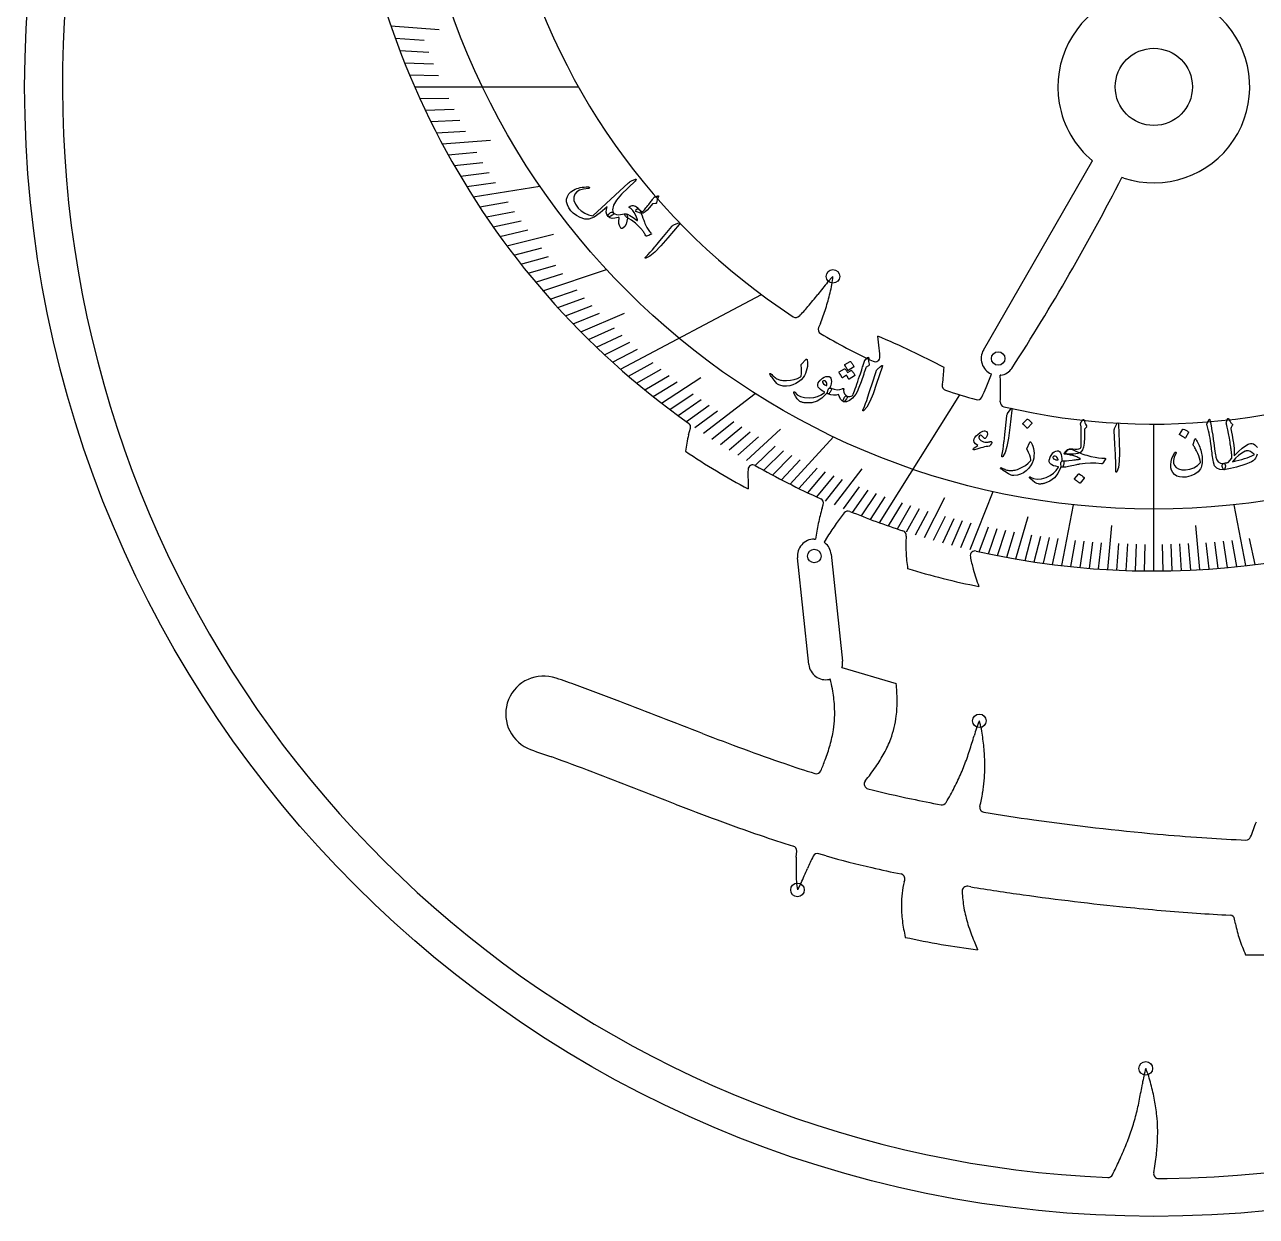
# Model space of a CAD drawing. Header units: millimetres. Extents: x -58 to 58, y -58 to 58.
# Drawn here: x -58.5 to 5.3, y -58.5 to 3.2 of the extents above; entities that cross this region are included whole.
import ezdxf

# ---------------------------------------------------------------- set-up
doc = ezdxf.new("R2010")
doc.units = ezdxf.units.MM
for name, color, linetype in [('CUT_INNER', 6, 'Continuous'), ('CUT_OUTER', 1, 'Continuous'), ('ENGRAVE', 7, 'Continuous'), ('ENGRAVE_FINE', 8, 'Continuous'), ('TEXT', 5, 'Continuous')]:
    doc.layers.add(name, color=color, linetype=linetype)

msp = doc.modelspace()

# ---------------------------------------------------------------- linework, layer by layer
at = {"layer": 'CUT_INNER'}
for points in [[(-8.826, -13.629), (-3.213, -3.888), (-3.174, -3.828)], [(-1.561, -4.721), (-1.654, -4.689)], [(-16.9, -10.114), (-16.628, -9.818), (-16.625, -9.815)], [(-17.275, -12.249), (-17.369, -12.463)], [(-14.242, -13.384), (-14.303, -12.918), (-14.304, -12.913)], [(-8.416, -14.871), (-8.428, -14.867)], [(-7.922, -14.933), (-7.96, -14.938)], [(-10.95, -15.395), (-10.957, -15.433)], [(-24.103, -18.027), (-24.007, -17.685)], [(-21.024, -20.351), (-21.009, -20.82), (-21.009, -20.826)], [(-17.179, -21.814), (-17.122, -21.642)], [(-17.595, -23.424), (-17.522, -23.427)], [(-16.901, -23.289), (-17.087, -23.581), (-17.036, -23.618)], [(-16.715, -24.208), (-16.126, -29.736)], [(-17.871, -29.922), (-18.46, -24.394)], [(-9.066, -25.872), (-9.065, -25.878)], [(-16.156, -30.075), (-13.355, -30.896), (-13.35, -30.898)], [(-16.763, -30.673), (-16.82, -30.688)], [(4.521, -39), (4.773, -39.009)], [(-18.523, -39.889), (-18.501, -39.578)], [(-16.981, -39.83), (-17.357, -39.72)], [(-18.272, -41.231), (-18.46, -41.586), (-18.463, -41.59)], [(-12.932, -41.17), (-12.906, -41.08)], [(-9.483, -41.432), (-9.636, -41.406)], [(-9.928, -41.652), (-9.928, -41.677)], [(4.225, -43.344), (4.188, -43.109)], [(-9.314, -44.25), (-9.13, -44.682), (-9.127, -44.687)]]:
    msp.add_lwpolyline(points, dxfattribs=at)
msp.add_circle((0, 0), 2, dxfattribs=at)
for centre, radius, start, end in [((0, 0), 56.539, 116.7179, 267.58988), ((0, 0), 56.539, 270.70389, 63.29104), ((0, 16.717), 41.783, 127.00615, 234.77075), ((-0.001, 16.716), 34.177, 193.64139, 236.86584), ((0, 16.716), 41.783, 257.27303, 344.10746), ((0, 0), 4.972, 251.70108, 189.86142), ((0, 16.716), 34.178, 256.86171, 336.7479), ((-0.002, -0.001), 4.971, 189.85732, 230.34474), ((-104.389, 47.928), 115.426, 327.21236, 332.8801), ((29.915, -47.678), 60.022, 141.25612, 142.03576), ((-22.057, -9.309), 5.456, 345.57994, 354.68516), ((-32.326, 0.974), 18.977, 319.37105, 321.82756), ((-27.981, -8.022), 11.516, 342.54948, 346.71868), ((-25.505, -4.914), 9.967, 315.76341, 319.52757), ((-26.149, -8.601), 9.595, 337.6486, 342.56206), ((-18.545, -11.694), 0.25, 236.77734, 316.43456), ((-17.14, -12.564), 0.25, 156.28293, 239.58984), ((-0.064, 16.595), 34.04, 239.64576, 244.8225), ((-29.223, -48.902), 38.959, 61.89036, 67.4837), ((-20.983, -14.273), 6.8, 2.52932, 7.50863), ((-14.44, -13.985), 0.25, 244.86328, 2.92464), ((-8.066, -14.068), 0.877, 150.04678, 245.67178), ((-20.237, -14.061), 9.382, 351.82827, 357.0868), ((-8.066, -14.068), 0.877, 279.42178, 324.42178), ((-40.456, -2.576), 34.318, 337.75103, 339.0062), ((-19.314, -15.648), 11.376, 359.4117, 3.58034), ((-10.711, -15.476), 0.25, 169.91962, 251.54297), ((-0.149, 16.232), 33.671, 251.57661, 254.40195), ((-17.587, -11.992), 9.586, 334.86656, 338.0799), ((-14.38, -15.768), 6.441, 355.22295, 0.03319), ((-9.135, -15.958), 0.25, 254.35547, 335.20944), ((-7.711, -16.323), 0.25, 175.76484, 256.81641), ((-24.247, -17.618), 0.25, 344.29462, 54.66797), ((-14.992, -20.264), 9.382, 166.20327, 171.4618), ((-2.634, 13.528), 38.959, 236.26536, 241.8587), ((-20.771, -19.826), 0.25, 60.29736, 177.29964), ((-0.071, 16.579), 41.629, 240.37761, 245.61643), ((-14.604, -20.127), 6.424, 177.20794, 181.99927), ((-17.36, -21.564), 0.25, 341.90793, 65.56641), ((-7.99, -24.576), 9.595, 163.2736, 168.18706), ((-7.9, -28.576), 10.423, 141.32948, 145.10094), ((-15.841, -22.217), 0.25, 68.02841, 142.05956), ((-0.062, 16.554), 41.609, 247.8543, 251.8885), ((-6.254, -24.944), 11.37, 168.16109, 172.3297), ((-0.904, -33.499), 18.977, 144.99605, 147.45256), ((-17.588, -24.301), 0.878, 90.4605, 186.0855), ((-13.075, -23.231), 0.25, 351.74903, 71.87675), ((-6.595, -23.765), 6.252, 175.43609, 183.05112), ((-17.588, -24.301), 0.877, 6.0855, 51.0855), ((-3.47, -23.594), 9.382, 183.07827, 188.3368), ((-9.26, -24.284), 0.25, 77.17308, 191.06575), ((-3.335, -23.22), 6.27, 190.21478, 196.2943), ((-1.454, 12.331), 38.959, 253.14036, 258.7337), ((3.546, -21.333), 13.405, 195.78234, 199.7932), ((-16.998, -29.829), 0.877, 186.0855, 281.7105), ((-16.996, -29.829), 0.875, 343.65239, 6.09878), ((-31.615, -32.475), 1.961, 70.62983, 244.95223), ((-36.631, -48.37), 18.627, 68.73082, 72.29095), ((-75.703, -157.708), 134.731, 69.11281, 70.11378), ((-22.805, -32.256), 6.246, 9.86699, 14.67471), ((-23.643, -32.499), 7.114, 3.56989, 10.64011), ((-22.679, -31.89), 9.382, 0.81444, 6.07297), ((-501.529, -1263.952), 1320.101, 68.764259, 68.963783), ((-19.55, -31.843), 6.252, 353.17225, 0.78729), ((-22.416, -32.416), 5.884, 351.35722, 3.50892), ((-18.454, -31.969), 5.149, 339.60139, 353.11675), ((-3.77, -35.114), 5.738, 156.60108, 164.77968), ((-14.282, -34.335), 5.456, 6.84829, 15.95351), ((35.547, 119.333), 163.789, 248.91378, 249.70901), ((-23.053, -32.302), 6.531, 344.09359, 351.20934), ((-19.067, -31.729), 5.808, 331.45173, 339.49174), ((-44.746, -23.059), 36.976, 342.16857, 343.42447), ((-20.27, -35.285), 11.516, 3.81783, 7.98703), ((-27.223, -21.785), 13.516, 247.26847, 252.91765), ((11.211, 53.514), 93.615, 249.70932, 251.09429), ((-25.744, -31.526), 9.332, 339.06209, 344.03765), ((-23.157, -29.978), 14.305, 338.79595, 342.07129), ((-75.794, -157.948), 131.066, 69.11324, 70.10512), ((-3.304, 10.673), 48.383, 250.91735, 252.86459), ((-31.033, -29.554), 14.976, 336.94039, 339.24684), ((-20.979, -30.682), 7.987, 325.41467, 331.40762), ((-18.352, -35.159), 9.595, 358.91695, 3.83041), ((-503.265, -1268.451), 1321.002, 68.764222, 68.963084), ((-17.484, -35.323), 0.25, 252.55903, 337.30112), ((-25.616, -27.487), 13.619, 321.55623, 325.42333), ((-20.828, -30.866), 11.813, 334.69714, 338.72405), ((-17.524, -35.164), 8.767, 350.90998, 358.85062), ((-14.754, -36.11), 0.25, 141.58069, 256.9877), ((-2.238, 12.804), 50.74, 255.65459, 258.26465), ((-21.884, -30.351), 12.988, 330.89864, 334.63695), ((-2.094, 12.082), 50.064, 257.93477, 259.72744), ((-20.383, -31.278), 11.226, 328.98639, 331.3047), ((-18.384, -35.035), 9.636, 346.59783, 350.95715), ((35.625, 119.536), 167.928, 248.91439, 249.70704), ((-10.976, -36.933), 0.25, 259.53312, 328.89164), ((-8.766, -37.322), 0.25, 167.5773, 261.0493), ((9.538, 74.771), 113.828, 260.7265, 262.04141), ((11.273, 53.687), 97.721, 249.70831, 251.08649), ((12.23, 93.945), 133.19, 262.03677, 264.8136), ((-44.83, -19.399), 53.505, 338.68335, 339.57851), ((-2.736, 12.388), 54.111, 250.94513, 252.86812), ((9.705, 65.453), 104.586, 264.78003, 266.04606), ((8.03, 40.108), 79.186, 265.99065, 267.4602), ((4.781, -38.759), 0.25, 267.9651, 338.89577), ((-18.751, -39.56), 0.25, 355.95555, 72.55958), ((-7.021, -40.46), 11.516, 177.16064, 181.32984), ((-3.037, -46.952), 16.248, 154.09186, 156.54165), ((-17.427, -39.96), 0.25, 73.67421, 154.5895), ((-3.092, 9.308), 51.063, 254.21701, 256.96121), ((-13.078, -40.709), 5.456, 180.1911, 189.29632), ((-73.048, -16.691), 60.022, 335.86728, 336.64693), ((-4.411, 2.955), 44.576, 256.77047, 258.76258), ((-13.147, -41.012), 0.25, 344.19239, 78.63324), ((-7.93, -42.393), 5.149, 166.25858, 179.77393), ((-9.678, -41.653), 0.25, 80.33296, 179.89498), ((9.735, 76.118), 119.111, 260.71514, 262.03211), ((-4.01, -41.484), 5.92, 181.86782, 190.15291), ((12.285, 94.378), 137.548, 262.03437, 264.27457), ((-6.827, -42.391), 6.252, 179.82944, 187.44448), ((-2.837, -41.265), 7.114, 190.22708, 197.2973), ((10.805, 79.152), 122.25, 264.25296, 265.96899), ((-3.724, -41.981), 9.382, 187.47163, 192.73016), ((0.191, -40.316), 10.287, 197.32778, 202.48245), ((7.125, 25.876), 68.847, 265.90692, 267.36005), ((3.941, -43.148), 0.25, 8.89388, 87.10532), ((10.359, -42.132), 6.252, 191.18046, 198.7955), ((-4.465, -6.008), 38.959, 257.53371, 263.12705), ((13.32, -41.12), 9.382, 198.82265, 204.08118), ((5.513, -5.996), 38.959, 268.88473, 274.47807), ((5.083, -52.471), 5.738, 163.45773, 171.63633), ((-5.447, -52.953), 5.456, 13.70494, 22.81016), ((-37.039, -45.394), 36.976, 349.02522, 350.28111), ((-11.278, -54.61), 11.516, 10.67448, 14.84368), ((-14.778, -49.686), 14.305, 345.65259, 348.92793), ((-9.389, -54.256), 9.595, 5.7736, 10.68706), ((-12.36, -50.29), 11.813, 341.55379, 345.5807), ((-8.566, -54.163), 8.767, 357.76662, 5.70727), ((-13.47, -49.905), 12.988, 337.75529, 341.49359), ((-19, -47.628), 18.968, 335.10083, 337.71294), ((-10.345, -54.083), 10.547, 353.32905, 357.71142), ((-17.509, -53.227), 17.762, 350.21111, 353.27052), ((-48.892, -33.744), 51.927, 334.19623, 335.09125), ((-2.368, -56.239), 0.25, 267.71484, 334.40139), ((0.241, -56.288), 0.25, 170.50865, 270.17578), ((0.179, -19.47), 37.068, 270.09666, 270.79624)]:
    msp.add_arc(centre, radius, start, end, dxfattribs=at)
at = {"layer": 'CUT_OUTER'}
msp.add_circle((0, 0), 58.5, dxfattribs=at)
at = {"layer": 'ENGRAVE'}
for points in [[(-38.294, 0), (-29.811, 0)], [(-35.262, -5.698), (-31.803, -5.139)], [(-31.653, -10.559), (-28.355, -9.458)], [(-27.635, -14.623), (-20.33, -10.757)], [(-23.334, -17.944), (-20.651, -15.881)], [(-14.22, -22.572), (-10.049, -15.951)], [(0, -25.067), (0, -17.462)], [(-18.84, -20.578), (-16.593, -18.123)], [(-9.519, -23.968), (-8.325, -20.964)], [(-4.77, -24.793), (-4.165, -21.647)], [(4.77, -24.793), (4.165, -21.647)]]:
    msp.add_lwpolyline(points, dxfattribs=at)
for centre, radius in [((0, 16.717), 38.589), ((-16.624, -9.814), 0.351), ((-8.066, -14.067), 0.351), ((-17.588, -24.302), 0.351), ((-9.036, -32.834), 0.351), ((-18.463, -41.591), 0.351), ((-0.417, -50.836), 0.351)]:
    msp.add_circle(centre, radius, dxfattribs=at)
at = {"layer": 'ENGRAVE_FINE'}
for points in [[(-39.526, 3.169), (-37.032, 2.969)], [(-39.297, 2.518), (-37.802, 2.423)], [(-39.059, 1.876), (-37.562, 1.804)], [(-38.812, 1.242), (-37.315, 1.194)], [(-38.557, 0.617), (-37.059, 0.593)], [(-38.022, -0.608), (-36.524, -0.584)], [(-37.743, -1.208), (-36.246, -1.16)], [(-37.457, -1.799), (-35.96, -1.727)], [(-37.163, -2.382), (-35.668, -2.286)], [(-36.862, -2.956), (-34.369, -2.756)], [(-36.555, -3.521), (-35.065, -3.378)], [(-36.241, -4.078), (-34.754, -3.911)], [(-35.921, -4.627), (-34.437, -4.436)], [(-35.594, -5.167), (-34.114, -4.952)], [(-34.924, -6.221), (-33.453, -5.96)], [(-34.58, -6.736), (-33.115, -6.451)], [(-34.231, -7.243), (-32.771, -6.934)], [(-33.877, -7.741), (-32.423, -7.409)], [(-33.518, -8.231), (-31.101, -7.637)], [(-33.154, -8.713), (-31.714, -8.334)], [(-32.785, -9.186), (-31.353, -8.785)], [(-32.412, -9.652), (-30.987, -9.227)], [(-32.035, -10.109), (-30.618, -9.662)], [(-31.267, -11), (-29.869, -10.508)], [(-30.877, -11.433), (-29.489, -10.919)], [(-30.484, -11.859), (-29.105, -11.323)], [(-30.087, -12.277), (-28.719, -11.718)], [(-29.686, -12.687), (-27.42, -11.718)], [(-29.282, -13.089), (-27.936, -12.487)], [(-28.875, -13.484), (-27.541, -12.861)], [(-28.465, -13.871), (-27.142, -13.227)], [(-28.051, -14.25), (-26.742, -13.585)], [(-27.216, -14.987), (-25.933, -14.28)], [(-26.794, -15.344), (-25.524, -14.617)], [(-26.37, -15.694), (-25.114, -14.947)], [(-25.943, -16.037), (-24.702, -15.27)], [(-25.513, -16.373), (-23.467, -15.059)], [(-25.082, -16.701), (-23.871, -15.895)], [(-24.648, -17.022), (-23.453, -16.197)], [(-24.212, -17.337), (-23.032, -16.492)], [(-23.774, -17.644), (-22.611, -16.781)], [(-22.892, -18.238), (-21.762, -17.338)], [(-22.448, -18.524), (-21.336, -17.607)], [(-21.107, -19.344), (-19.341, -17.726)], [(-22.003, -18.804), (-20.908, -17.869)], [(-21.555, -19.077), (-20.479, -18.125)], [(-20.656, -19.604), (-19.617, -18.617)], [(-20.204, -19.857), (-19.184, -18.854)], [(-19.751, -20.104), (-18.75, -19.085)], [(-19.296, -20.344), (-18.315, -19.309)], [(-18.383, -20.805), (-17.442, -19.74)], [(-16.543, -21.652), (-15.112, -19.78)], [(-17.925, -21.026), (-17.004, -19.946)], [(-17.465, -21.241), (-16.565, -20.147)], [(-17.005, -21.45), (-16.125, -20.341)], [(-16.08, -21.849), (-15.244, -20.712)], [(-15.616, -22.038), (-14.802, -20.889)], [(-15.152, -22.223), (-14.359, -21.061)], [(-14.686, -22.401), (-13.916, -21.226)], [(-13.753, -22.738), (-13.028, -21.54)], [(-13.285, -22.898), (-12.583, -21.689)], [(-11.877, -23.343), (-10.824, -21.273)], [(-12.816, -23.052), (-12.138, -21.832)], [(-12.347, -23.201), (-11.692, -21.97)], [(-11.406, -23.48), (-10.799, -22.228)], [(-7.149, -24.451), (-6.504, -22.246)], [(-10.935, -23.61), (-10.351, -22.349)], [(-10.463, -23.735), (-9.904, -22.465)], [(-9.991, -23.854), (-9.456, -22.576)], [(-9.045, -24.076), (-8.559, -22.781)], [(-8.572, -24.178), (-8.11, -22.875)], [(-8.098, -24.274), (-7.661, -22.965)], [(-2.386, -24.998), (-2.169, -22.725)], [(2.386, -24.998), (2.169, -22.725)], [(-7.623, -24.365), (-7.212, -23.049)], [(-6.673, -24.53), (-6.312, -23.202)], [(-6.198, -24.604), (-5.862, -23.27)], [(-5.722, -24.673), (-5.412, -23.334)], [(-5.246, -24.736), (-4.961, -23.392)], [(-4.294, -24.845), (-4.06, -23.493)], [(-3.817, -24.892), (-3.609, -23.536)], [(-3.34, -24.933), (-3.158, -23.574)], [(-2.863, -24.968), (-2.707, -23.607)], [(2.863, -24.968), (2.707, -23.607)], [(3.34, -24.933), (3.158, -23.574)], [(3.817, -24.892), (3.609, -23.536)], [(4.294, -24.845), (4.06, -23.493)], [(5.246, -24.736), (4.961, -23.392)], [(-1.909, -25.023), (-1.805, -23.657)], [(-1.432, -25.042), (-1.354, -23.675)], [(-0.955, -25.056), (-0.903, -23.688)], [(-0.477, -25.064), (-0.451, -23.695)], [(0.477, -25.064), (0.451, -23.695)], [(0.955, -25.056), (0.903, -23.688)], [(1.432, -25.042), (1.354, -23.675)], [(1.909, -25.023), (1.805, -23.657)]]:
    msp.add_lwpolyline(points, dxfattribs=at)
at = {"layer": 'TEXT'}
for points in [[(-27.571, -5.559), (-27.837, -5.859), (-27.996, -6.127), (-28.046, -6.365), (-27.988, -6.571), (-27.994, -6.592), (-28.02, -6.619), (-28.065, -6.651), (-28.13, -6.688), (-28.182, -6.716), (-28.224, -6.73), (-28.255, -6.732), (-28.275, -6.721), (-28.342, -6.611), (-28.371, -6.488), (-28.363, -6.353), (-28.317, -6.205), (-28.683, -6.528), (-28.998, -6.744), (-29.263, -6.852), (-29.477, -6.852), (-29.714, -6.768), (-29.915, -6.666), (-30.08, -6.547), (-30.209, -6.413), (-30.314, -6.26), (-30.384, -6.108), (-30.419, -5.958), (-30.419, -5.81), (-30.384, -5.67), (-30.314, -5.546), (-30.208, -5.438), (-30.067, -5.345), (-29.984, -5.305), (-29.898, -5.271), (-29.807, -5.242), (-29.712, -5.218), (-29.614, -5.2), (-29.511, -5.188), (-29.404, -5.181), (-29.292, -5.179), (-29.279, -5.181), (-29.267, -5.186), (-29.256, -5.193), (-29.247, -5.202), (-29.242, -5.211), (-29.24, -5.221), (-29.241, -5.231), (-29.245, -5.242), (-29.252, -5.252), (-29.263, -5.259), (-29.278, -5.264), (-29.296, -5.266), (-29.548, -5.294), (-29.749, -5.35), (-29.899, -5.435), (-29.998, -5.55), (-30.054, -5.714), (-30.043, -5.891), (-29.966, -6.078), (-29.822, -6.276), (-29.663, -6.427), (-29.482, -6.545), (-29.28, -6.628), (-29.057, -6.677), (-27.214, -4.975), (-27.17, -4.934), (-27.131, -4.902), (-27.097, -4.878), (-27.068, -4.863), (-26.854, -4.777), (-26.823, -4.785), (-26.815, -4.805), (-26.83, -4.836), (-26.867, -4.878)], [(-25.779, -5.676), (-25.763, -5.67), (-25.748, -5.665), (-25.734, -5.661), (-25.722, -5.657), (-25.712, -5.653), (-25.704, -5.65), (-25.697, -5.648), (-25.692, -5.646), (-25.682, -5.645), (-25.674, -5.647), (-25.666, -5.65), (-25.66, -5.655), (-25.656, -5.662), (-25.654, -5.67), (-25.654, -5.677), (-25.658, -5.686), (-25.699, -5.767), (-25.73, -5.846), (-25.752, -5.924), (-25.763, -6.001), (-25.768, -6.019), (-25.778, -6.033), (-25.794, -6.042), (-25.816, -6.047), (-25.968, -6.064), (-26.124, -6.248), (-26.25, -6.383), (-26.36, -6.479), (-26.454, -6.536), (-26.532, -6.554), (-26.583, -6.547), (-26.651, -6.528), (-26.734, -6.495), (-26.833, -6.448), (-26.811, -6.356), (-26.775, -6.309), (-26.723, -6.308), (-26.657, -6.353), (-26.613, -6.392), (-26.571, -6.425), (-26.532, -6.452), (-26.494, -6.473), (-26.482, -6.463), (-26.465, -6.447), (-26.444, -6.424), (-26.419, -6.395), (-26.389, -6.36), (-26.355, -6.319), (-26.316, -6.271), (-26.273, -6.218), (-26.219, -6.152), (-26.169, -6.09), (-26.123, -6.032), (-26.08, -5.977), (-26.041, -5.926), (-26.006, -5.877), (-25.975, -5.832), (-25.948, -5.79), (-25.925, -5.757), (-25.905, -5.732), (-25.888, -5.715), (-25.873, -5.707), (-25.857, -5.703), (-25.836, -5.696), (-25.81, -5.687), (-25.779, -5.676)], [(-27.173, -6.209), (-27.122, -6.182), (-27.072, -6.163), (-27.022, -6.152), (-26.973, -6.149), (-26.919, -6.159), (-26.861, -6.183), (-26.8, -6.221), (-26.736, -6.273), (-26.704, -6.305), (-26.675, -6.337), (-26.648, -6.37), (-26.624, -6.405), (-26.603, -6.441), (-26.584, -6.478), (-26.567, -6.515), (-26.552, -6.553), (-26.507, -6.686), (-26.465, -6.805), (-26.427, -6.91), (-26.394, -7), (-26.365, -7.075), (-26.34, -7.137), (-26.32, -7.185), (-26.303, -7.218), (-26.268, -7.277), (-26.232, -7.334), (-26.197, -7.388), (-26.162, -7.438), (-26.127, -7.485), (-26.094, -7.529), (-26.063, -7.57), (-26.034, -7.608), (-26.03, -7.614), (-26.032, -7.622), (-26.039, -7.63), (-26.051, -7.638), (-26.108, -7.67), (-26.166, -7.695), (-26.227, -7.714), (-26.29, -7.727), (-26.299, -7.726), (-26.307, -7.723), (-26.314, -7.718), (-26.321, -7.71), (-26.349, -7.662), (-26.376, -7.616), (-26.402, -7.573), (-26.428, -7.532), (-26.453, -7.493), (-26.477, -7.458), (-26.502, -7.425), (-26.525, -7.395), (-26.676, -7.224), (-26.854, -7.062), (-27.06, -6.907), (-27.294, -6.758), (-27.334, -6.732), (-27.364, -6.702), (-27.386, -6.67), (-27.4, -6.636), (-27.403, -6.605), (-27.395, -6.584), (-27.377, -6.573), (-27.348, -6.572), (-27.263, -6.599), (-27.14, -6.666), (-26.977, -6.77), (-26.775, -6.912), (-26.766, -6.917), (-26.758, -6.92), (-26.753, -6.921), (-26.749, -6.919), (-26.746, -6.891), (-26.762, -6.833), (-26.797, -6.747), (-26.85, -6.631), (-26.918, -6.506), (-26.995, -6.4), (-27.081, -6.312), (-27.179, -6.242), (-27.188, -6.235), (-27.19, -6.228), (-27.185, -6.219), (-27.173, -6.209)], [(-27.327, -6.579), (-27.299, -6.619), (-27.28, -6.668), (-27.27, -6.726), (-27.271, -6.792), (-27.294, -6.963), (-27.341, -7.109), (-27.414, -7.229), (-27.511, -7.323), (-27.546, -7.342), (-27.579, -7.342), (-27.608, -7.324), (-27.635, -7.288), (-27.682, -7.187), (-27.708, -7.074), (-27.713, -6.947), (-27.698, -6.807), (-27.697, -6.778), (-27.706, -6.761), (-27.727, -6.755), (-27.757, -6.76), (-27.923, -6.805), (-28.066, -6.813), (-28.183, -6.784), (-28.277, -6.718), (-28.282, -6.708), (-28.282, -6.693), (-28.276, -6.674), (-28.266, -6.651), (-28.228, -6.592), (-28.188, -6.545), (-28.147, -6.511), (-28.104, -6.488), (-28.084, -6.484), (-28.064, -6.486), (-28.043, -6.493), (-28.022, -6.507), (-27.929, -6.574), (-27.833, -6.614), (-27.734, -6.626), (-27.633, -6.611), (-27.526, -6.584), (-27.44, -6.57), (-27.374, -6.568), (-27.327, -6.579)], [(-24.661, -7.066), (-24.588, -7.043), (-24.553, -7.046), (-24.553, -7.074), (-24.59, -7.129), (-25.179, -7.816), (-25.541, -8.238), (-25.849, -8.555), (-26.105, -8.766), (-26.31, -8.87), (-26.331, -8.874), (-26.346, -8.873), (-26.354, -8.867), (-26.354, -8.856), (-26.351, -8.844), (-26.344, -8.831), (-26.334, -8.817), (-26.32, -8.802), (-26.206, -8.691), (-26.089, -8.568), (-25.971, -8.433), (-25.851, -8.286), (-25.819, -8.248), (-25.734, -8.146), (-25.594, -7.978), (-25.401, -7.745), (-24.975, -7.228), (-24.951, -7.202), (-24.926, -7.18), (-24.901, -7.163), (-24.875, -7.151)], [(-14.959, -14.146), (-14.912, -14.102), (-14.875, -14.068), (-14.848, -14.042), (-14.831, -14.024), (-14.819, -14.014), (-14.807, -14.008), (-14.796, -14.007), (-14.785, -14.01), (-14.774, -14.017), (-14.768, -14.028), (-14.765, -14.042), (-14.766, -14.059), (-14.774, -14.143), (-14.774, -14.222), (-14.764, -14.297), (-14.746, -14.367), (-14.742, -14.388), (-14.747, -14.408), (-14.762, -14.426), (-14.786, -14.442), (-14.905, -14.511), (-14.922, -14.56), (-14.939, -14.607), (-14.955, -14.654), (-14.971, -14.7), (-14.987, -14.745), (-15.002, -14.789), (-15.017, -14.833), (-15.031, -14.875), (-15.163, -15.27), (-15.274, -15.575), (-15.363, -15.79), (-15.432, -15.915), (-15.606, -16.119), (-15.771, -16.252), (-15.926, -16.314), (-16.073, -16.305), (-16.076, -16.304), (-16.079, -16.302), (-16.083, -16.3), (-16.086, -16.299), (-16.097, -16.27), (-16.089, -16.222), (-16.062, -16.152), (-16.017, -16.063), (-15.997, -16.031), (-15.976, -16.011), (-15.953, -16.003), (-15.928, -16.008), (-15.835, -16.032), (-15.749, -16.036), (-15.672, -16.019), (-15.602, -15.981), (-15.572, -15.91), (-15.539, -15.829), (-15.504, -15.736), (-15.467, -15.634), (-15.427, -15.521), (-15.385, -15.398), (-15.34, -15.266), (-15.293, -15.125), (-15.246, -14.986), (-15.204, -14.862), (-15.166, -14.751), (-15.134, -14.654), (-15.107, -14.571), (-15.084, -14.503), (-15.065, -14.448), (-15.051, -14.408), (-14.991, -14.204), (-14.983, -14.185), (-14.975, -14.169), (-14.967, -14.156), (-14.959, -14.146)], [(-18.008, -14.108), (-18.003, -14.103), (-17.998, -14.1), (-17.993, -14.098), (-17.989, -14.097), (-17.98, -14.102), (-17.971, -14.112), (-17.964, -14.128), (-17.957, -14.15), (-17.939, -14.253), (-17.936, -14.361), (-17.946, -14.476), (-17.97, -14.598), (-18.006, -14.722), (-18.051, -14.84), (-18.105, -14.949), (-18.17, -15.051), (-18.277, -15.173), (-18.401, -15.277), (-18.54, -15.365), (-18.696, -15.436), (-18.862, -15.485), (-19.032, -15.505), (-19.205, -15.494), (-19.381, -15.454), (-19.425, -15.438), (-19.466, -15.417), (-19.503, -15.389), (-19.536, -15.356), (-19.608, -15.27), (-19.672, -15.192), (-19.729, -15.121), (-19.778, -15.058), (-19.819, -15.002), (-19.852, -14.954), (-19.877, -14.914), (-19.895, -14.882), (-19.898, -14.874), (-19.899, -14.867), (-19.898, -14.861), (-19.896, -14.855), (-19.892, -14.85), (-19.886, -14.845), (-19.88, -14.842), (-19.873, -14.84), (-19.865, -14.839), (-19.857, -14.842), (-19.849, -14.847), (-19.842, -14.855), (-19.796, -14.904), (-19.75, -14.949), (-19.705, -14.989), (-19.661, -15.026), (-19.618, -15.059), (-19.574, -15.088), (-19.53, -15.114), (-19.487, -15.136), (-19.442, -15.155), (-19.393, -15.171), (-19.341, -15.185), (-19.285, -15.196), (-19.226, -15.204), (-19.163, -15.21), (-19.096, -15.212), (-19.026, -15.212), (-18.822, -15.196), (-18.634, -15.159), (-18.462, -15.1), (-18.306, -15.019), (-18.295, -15.012), (-18.285, -15.002), (-18.277, -14.989), (-18.271, -14.972), (-18.253, -14.863), (-18.248, -14.733), (-18.257, -14.582), (-18.278, -14.41), (-18.278, -14.4), (-18.276, -14.392), (-18.274, -14.386), (-18.27, -14.381)], [(-15.685, -14.683), (-15.679, -14.681), (-15.672, -14.681), (-15.665, -14.684), (-15.656, -14.689), (-15.631, -14.717), (-15.607, -14.746), (-15.585, -14.775), (-15.564, -14.805), (-15.544, -14.836), (-15.527, -14.868), (-15.51, -14.902), (-15.495, -14.937), (-15.493, -14.947), (-15.494, -14.955), (-15.499, -14.962), (-15.506, -14.969), (-15.785, -15.143), (-15.791, -15.144), (-15.797, -15.141), (-15.804, -15.133), (-15.811, -15.122), (-15.816, -15.114), (-15.823, -15.102), (-15.833, -15.085), (-15.845, -15.064), (-15.86, -15.039), (-15.878, -15.009), (-15.899, -14.976), (-15.922, -14.939), (-16.129, -15.065), (-16.137, -15.067), (-16.144, -15.064), (-16.151, -15.056), (-16.158, -15.042), (-16.163, -15.031), (-16.173, -15.014), (-16.186, -14.991), (-16.202, -14.962), (-16.223, -14.927), (-16.247, -14.885), (-16.277, -14.837), (-16.31, -14.782), (-16.312, -14.775), (-16.312, -14.769), (-16.309, -14.764), (-16.303, -14.761), (-16.024, -14.606), (-16.018, -14.604), (-16.012, -14.605), (-16.004, -14.607), (-15.996, -14.613), (-15.978, -14.633), (-15.96, -14.653), (-15.943, -14.674), (-15.927, -14.695), (-15.911, -14.717), (-15.896, -14.74), (-15.883, -14.764), (-15.87, -14.788)], [(-15.733, -14.23), (-15.727, -14.228), (-15.72, -14.229), (-15.712, -14.232), (-15.704, -14.237), (-15.679, -14.265), (-15.656, -14.293), (-15.634, -14.323), (-15.614, -14.353), (-15.595, -14.384), (-15.577, -14.416), (-15.561, -14.45), (-15.547, -14.485), (-15.544, -14.496), (-15.545, -14.505), (-15.548, -14.512), (-15.555, -14.518), (-15.834, -14.691), (-15.842, -14.693), (-15.849, -14.689), (-15.856, -14.681), (-15.863, -14.668), (-15.868, -14.657), (-15.877, -14.64), (-15.89, -14.617), (-15.906, -14.588), (-15.927, -14.553), (-15.951, -14.512), (-15.98, -14.464), (-16.012, -14.41), (-16.016, -14.402), (-16.017, -14.395), (-16.014, -14.39), (-16.009, -14.387)], [(-14.158, -14.482), (-14.099, -14.433), (-14.065, -14.423), (-14.055, -14.449), (-14.069, -14.514), (-14.364, -15.37), (-14.544, -15.895), (-14.714, -16.303), (-14.874, -16.594), (-15.026, -16.766), (-15.045, -16.778), (-15.059, -16.782), (-15.068, -16.779), (-15.073, -16.77), (-15.074, -16.757), (-15.073, -16.742), (-15.068, -16.726), (-15.061, -16.706), (-14.995, -16.561), (-14.932, -16.404), (-14.873, -16.235), (-14.815, -16.054), (-14.799, -16.007), (-14.758, -15.88), (-14.69, -15.673), (-14.596, -15.386), (-14.391, -14.747), (-14.378, -14.714), (-14.363, -14.685), (-14.345, -14.66), (-14.326, -14.639)], [(-16.975, -15.896), (-17.194, -16.124), (-17.444, -16.279), (-17.726, -16.36), (-18.04, -16.367), (-18.081, -16.363), (-18.121, -16.357), (-18.16, -16.35), (-18.198, -16.342), (-18.233, -16.332), (-18.268, -16.321), (-18.3, -16.309), (-18.331, -16.296), (-18.397, -16.245), (-18.473, -16.156), (-18.557, -16.027), (-18.649, -15.858), (-18.657, -15.837), (-18.659, -15.82), (-18.655, -15.806), (-18.645, -15.797), (-18.632, -15.793), (-18.619, -15.795), (-18.607, -15.803), (-18.595, -15.817), (-18.474, -15.947), (-18.308, -16.04), (-18.098, -16.095), (-17.845, -16.113), (-17.622, -16.094), (-17.417, -16.039), (-17.232, -15.949), (-17.065, -15.825), (-17.062, -15.818), (-17.062, -15.813), (-17.063, -15.807), (-17.066, -15.803), (-17.177, -15.736), (-17.267, -15.672), (-17.337, -15.61), (-17.386, -15.55), (-17.413, -15.483), (-17.413, -15.412), (-17.387, -15.334), (-17.334, -15.251), (-17.326, -15.241), (-17.318, -15.23), (-17.309, -15.22), (-17.299, -15.21), (-17.289, -15.199), (-17.278, -15.188), (-17.267, -15.177), (-17.254, -15.165), (-17.166, -15.093), (-17.078, -15.041), (-16.991, -15.009), (-16.905, -14.998), (-16.828, -15.007), (-16.77, -15.038), (-16.73, -15.092), (-16.708, -15.168), (-16.703, -15.261), (-16.714, -15.36), (-16.741, -15.465), (-16.784, -15.577), (-16.777, -15.58), (-16.771, -15.583), (-16.765, -15.586), (-16.758, -15.588), (-16.752, -15.59), (-16.746, -15.593), (-16.739, -15.596), (-16.733, -15.599), (-16.713, -15.615), (-16.703, -15.639), (-16.703, -15.668), (-16.712, -15.705), (-16.728, -15.743), (-16.747, -15.779), (-16.771, -15.814), (-16.798, -15.847), (-16.826, -15.875), (-16.85, -15.892), (-16.87, -15.899), (-16.887, -15.897), (-16.95, -15.864), (-16.953, -15.87), (-16.959, -15.877), (-16.966, -15.886), (-16.975, -15.896)], [(-16.943, -15.448), (-16.946, -15.37), (-16.961, -15.308), (-16.989, -15.262), (-17.029, -15.231), (-17.059, -15.224), (-17.089, -15.223), (-17.117, -15.227), (-17.145, -15.236), (-17.156, -15.243), (-17.163, -15.254), (-17.165, -15.268), (-17.163, -15.285), (-17.145, -15.333), (-17.107, -15.379), (-17.049, -15.424), (-16.97, -15.467), (-16.961, -15.47), (-16.953, -15.467), (-16.947, -15.46), (-16.943, -15.448)], [(-15.928, -16.008), (-15.905, -16.029), (-15.89, -16.047), (-15.882, -16.063), (-15.882, -16.075), (-15.886, -16.091), (-15.894, -16.11), (-15.906, -16.131), (-15.92, -16.154), (-15.972, -16.228), (-16.014, -16.278), (-16.048, -16.303), (-16.073, -16.305), (-16.157, -16.248), (-16.23, -16.166), (-16.289, -16.058), (-16.335, -15.925), (-16.462, -15.963), (-16.596, -15.97), (-16.739, -15.948), (-16.89, -15.895), (-16.904, -15.884), (-16.911, -15.868), (-16.913, -15.848), (-16.908, -15.823), (-16.863, -15.672), (-16.858, -15.656), (-16.848, -15.64), (-16.834, -15.625), (-16.814, -15.611), (-16.796, -15.602), (-16.777, -15.597), (-16.758, -15.597), (-16.738, -15.601), (-16.558, -15.662), (-16.399, -15.688), (-16.259, -15.678), (-16.139, -15.633), (-16.124, -15.626), (-16.11, -15.623), (-16.095, -15.624), (-16.08, -15.629), (-16.068, -15.638), (-16.061, -15.648), (-16.06, -15.66), (-16.065, -15.674), (-16.07, -15.686), (-16.075, -15.698), (-16.077, -15.708), (-16.078, -15.717), (-16.055, -15.811), (-16.022, -15.891), (-15.98, -15.956), (-15.928, -16.008)], [(-7.442, -16.726), (-7.394, -16.666), (-7.363, -16.649), (-7.348, -16.673), (-7.348, -16.739), (-7.461, -17.637), (-7.529, -18.188), (-7.612, -18.623), (-7.709, -18.94), (-7.822, -19.14), (-7.838, -19.155), (-7.851, -19.162), (-7.86, -19.162), (-7.867, -19.153), (-7.871, -19.141), (-7.872, -19.126), (-7.872, -19.109), (-7.868, -19.089), (-7.834, -18.933), (-7.805, -18.766), (-7.781, -18.589), (-7.762, -18.4), (-7.756, -18.351), (-7.741, -18.218), (-7.718, -18.001), (-7.685, -17.701), (-7.615, -17.034), (-7.609, -16.999), (-7.6, -16.967), (-7.589, -16.939), (-7.574, -16.915)], [(-6.566, -17.209), (-6.561, -17.205), (-6.554, -17.203), (-6.547, -17.204), (-6.537, -17.207), (-6.475, -17.248), (-6.418, -17.295), (-6.366, -17.347), (-6.319, -17.405), (-6.315, -17.413), (-6.314, -17.421), (-6.316, -17.428), (-6.321, -17.435), (-6.537, -17.679), (-6.545, -17.684), (-6.553, -17.684), (-6.562, -17.679), (-6.572, -17.668), (-6.58, -17.659), (-6.594, -17.645), (-6.612, -17.627), (-6.636, -17.604), (-6.664, -17.576), (-6.699, -17.543), (-6.739, -17.505), (-6.786, -17.462), (-6.792, -17.455), (-6.794, -17.449), (-6.793, -17.443), (-6.788, -17.439)], [(-3.769, -18.624), (-3.766, -18.518), (-3.763, -18.406), (-3.762, -18.289), (-3.761, -18.166), (-3.762, -18.037), (-3.764, -17.901), (-3.767, -17.759), (-3.771, -17.61), (-3.796, -17.455), (-3.794, -17.435), (-3.79, -17.417), (-3.783, -17.399), (-3.774, -17.383), (-3.768, -17.375), (-3.761, -17.364), (-3.751, -17.351), (-3.739, -17.335), (-3.724, -17.317), (-3.708, -17.295), (-3.69, -17.271), (-3.671, -17.243), (-3.664, -17.234), (-3.656, -17.228), (-3.647, -17.225), (-3.637, -17.224), (-3.629, -17.227), (-3.623, -17.233), (-3.619, -17.243), (-3.616, -17.256), (-3.6, -17.331), (-3.574, -17.404), (-3.537, -17.476), (-3.491, -17.547), (-3.48, -17.566), (-3.477, -17.585), (-3.482, -17.603), (-3.495, -17.62), (-3.58, -17.719), (-3.587, -17.731), (-3.593, -17.748), (-3.596, -17.769), (-3.598, -17.794), (-3.596, -18.157), (-3.61, -18.446), (-3.641, -18.663), (-3.689, -18.806), (-3.785, -18.917), (-3.939, -18.991), (-4.152, -19.029), (-4.422, -19.03), (-4.521, -19.012), (-4.566, -18.975), (-4.557, -18.919), (-4.495, -18.843), (-4.485, -18.833), (-4.475, -18.824), (-4.465, -18.814), (-4.455, -18.805), (-4.446, -18.797), (-4.437, -18.788), (-4.428, -18.779), (-4.42, -18.771), (-4.399, -18.756), (-4.376, -18.746), (-4.35, -18.741), (-4.321, -18.742), (-4.19, -18.754), (-4.075, -18.759), (-3.974, -18.756), (-3.888, -18.748), (-3.839, -18.735), (-3.803, -18.71), (-3.779, -18.673), (-3.769, -18.624)], [(2.857, -17.24), (2.863, -17.228), (2.868, -17.22), (2.874, -17.216), (2.879, -17.216), (2.888, -17.22), (2.896, -17.234), (2.905, -17.257), (2.913, -17.29), (2.966, -17.562), (3.011, -17.813), (3.05, -18.044), (3.082, -18.255), (3.107, -18.435), (3.129, -18.597), (3.15, -18.74), (3.167, -18.864), (3.183, -18.969), (3.195, -19.056), (3.205, -19.125), (3.212, -19.174), (3.257, -19.32), (3.34, -19.423), (3.458, -19.482), (3.614, -19.498), (3.657, -19.505), (3.687, -19.528), (3.703, -19.567), (3.705, -19.622), (3.696, -19.71), (3.683, -19.774), (3.667, -19.813), (3.646, -19.828), (3.428, -19.821), (3.261, -19.751), (3.147, -19.621), (3.086, -19.429), (3.071, -19.336), (3.056, -19.242), (3.043, -19.149), (3.03, -19.055), (3.017, -18.961), (3.005, -18.866), (2.993, -18.772), (2.981, -18.677), (2.959, -18.496), (2.936, -18.333), (2.912, -18.189), (2.887, -18.063), (2.859, -17.942), (2.829, -17.813), (2.795, -17.677), (2.758, -17.532), (2.753, -17.506), (2.752, -17.482), (2.754, -17.46), (2.761, -17.44)], [(-8.462, -18.548), (-8.477, -18.57), (-8.493, -18.588), (-8.509, -18.601), (-8.526, -18.608), (-8.601, -18.618), (-8.682, -18.631), (-8.768, -18.649), (-8.861, -18.67), (-8.959, -18.696), (-9.063, -18.726), (-9.173, -18.761), (-9.289, -18.8), (-9.309, -18.803), (-9.325, -18.802), (-9.338, -18.796), (-9.347, -18.785), (-9.35, -18.78), (-9.351, -18.777), (-9.352, -18.774), (-9.352, -18.772), (-9.343, -18.733), (-9.302, -18.688), (-9.227, -18.638), (-9.121, -18.581), (-9.233, -18.49), (-9.303, -18.401), (-9.33, -18.314), (-9.316, -18.23), (-9.276, -18.157), (-9.209, -18.08), (-9.116, -17.996), (-8.995, -17.907), (-8.92, -17.861), (-8.854, -17.832), (-8.798, -17.818), (-8.751, -17.821), (-8.677, -17.853), (-8.633, -17.904), (-8.62, -17.974), (-8.639, -18.062), (-8.651, -18.093), (-8.668, -18.125), (-8.691, -18.155), (-8.719, -18.186), (-8.746, -18.207), (-8.77, -18.214), (-8.793, -18.205), (-8.812, -18.181), (-8.871, -18.102), (-8.927, -18.056), (-8.98, -18.045), (-9.03, -18.069), (-9.064, -18.118), (-9.063, -18.174), (-9.027, -18.238), (-8.955, -18.308), (-8.896, -18.35), (-8.83, -18.38), (-8.757, -18.4), (-8.675, -18.409), (-8.648, -18.409), (-8.618, -18.405), (-8.587, -18.399), (-8.553, -18.39), (-8.535, -18.385), (-8.518, -18.381), (-8.501, -18.377), (-8.485, -18.374), (-8.469, -18.372), (-8.455, -18.37), (-8.442, -18.37), (-8.431, -18.37), (-8.403, -18.378), (-8.39, -18.396), (-8.393, -18.424), (-8.411, -18.462)], [(-1.932, -17.489), (-1.895, -17.423), (-1.867, -17.401), (-1.847, -17.422), (-1.837, -17.487), (-1.803, -18.392), (-1.782, -18.947), (-1.792, -19.389), (-1.837, -19.718), (-1.916, -19.933), (-1.929, -19.951), (-1.941, -19.96), (-1.95, -19.961), (-1.958, -19.953), (-1.964, -19.942), (-1.968, -19.928), (-1.97, -19.91), (-1.97, -19.89), (-1.961, -19.731), (-1.96, -19.562), (-1.965, -19.382), (-1.977, -19.193), (-1.979, -19.144), (-1.986, -19.01), (-1.998, -18.793), (-2.014, -18.491), (-2.053, -17.821), (-2.053, -17.786), (-2.049, -17.753), (-2.042, -17.724), (-2.032, -17.697)], [(1.5, -17.732), (1.504, -17.727), (1.51, -17.724), (1.518, -17.723), (1.527, -17.723), (1.597, -17.749), (1.663, -17.782), (1.726, -17.82), (1.785, -17.866), (1.791, -17.873), (1.794, -17.88), (1.793, -17.887), (1.79, -17.895), (1.637, -18.182), (1.631, -18.189), (1.623, -18.191), (1.613, -18.188), (1.601, -18.18), (1.591, -18.174), (1.575, -18.163), (1.552, -18.149), (1.524, -18.132), (1.49, -18.112), (1.448, -18.088), (1.4, -18.06), (1.345, -18.029), (1.338, -18.024), (1.334, -18.018), (1.334, -18.013), (1.337, -18.007)], [(-6.418, -18.401), (-6.415, -18.395), (-6.412, -18.39), (-6.408, -18.387), (-6.404, -18.385), (-6.394, -18.386), (-6.383, -18.392), (-6.37, -18.405), (-6.356, -18.423), (-6.304, -18.514), (-6.264, -18.615), (-6.234, -18.726), (-6.215, -18.848), (-6.207, -18.978), (-6.209, -19.103), (-6.223, -19.225), (-6.249, -19.343), (-6.309, -19.494), (-6.389, -19.634), (-6.49, -19.764), (-6.612, -19.884), (-6.752, -19.987), (-6.905, -20.063), (-7.071, -20.112), (-7.25, -20.134), (-7.297, -20.135), (-7.342, -20.128), (-7.387, -20.115), (-7.43, -20.095), (-7.526, -20.039), (-7.613, -19.987), (-7.691, -19.94), (-7.758, -19.897), (-7.816, -19.859), (-7.863, -19.825), (-7.901, -19.797), (-7.928, -19.772), (-7.934, -19.765), (-7.937, -19.759), (-7.939, -19.753), (-7.939, -19.747), (-7.936, -19.741), (-7.933, -19.735), (-7.928, -19.729), (-7.922, -19.725), (-7.915, -19.722), (-7.907, -19.721), (-7.898, -19.724), (-7.888, -19.728), (-7.827, -19.759), (-7.769, -19.785), (-7.713, -19.808), (-7.66, -19.828), (-7.607, -19.844), (-7.556, -19.856), (-7.507, -19.866), (-7.458, -19.871), (-7.409, -19.874), (-7.358, -19.872), (-7.304, -19.867), (-7.248, -19.859), (-7.189, -19.847), (-7.128, -19.831), (-7.065, -19.81), (-7, -19.786), (-6.813, -19.702), (-6.649, -19.602), (-6.507, -19.488), (-6.388, -19.36), (-6.38, -19.349), (-6.375, -19.336), (-6.372, -19.321), (-6.371, -19.303), (-6.391, -19.194), (-6.431, -19.071), (-6.491, -18.932), (-6.57, -18.777), (-6.573, -18.768), (-6.574, -18.759), (-6.574, -18.753), (-6.572, -18.747)], [(2.184, -18.248), (2.218, -18.308), (2.251, -18.371), (2.284, -18.437), (2.316, -18.505), (2.347, -18.577), (2.376, -18.652), (2.404, -18.732), (2.431, -18.815), (2.455, -18.898), (2.474, -18.98), (2.49, -19.062), (2.501, -19.144), (2.509, -19.225), (2.512, -19.307), (2.511, -19.388), (2.506, -19.47), (2.493, -19.556), (2.474, -19.636), (2.448, -19.71), (2.415, -19.779), (2.296, -19.936), (2.133, -20.061), (1.926, -20.151), (1.675, -20.207), (1.492, -20.219), (1.331, -20.201), (1.192, -20.154), (1.075, -20.078), (0.986, -19.978), (0.924, -19.86), (0.888, -19.723), (0.878, -19.568), (0.895, -19.403), (0.936, -19.244), (0.999, -19.091), (1.086, -18.944), (1.099, -18.927), (1.113, -18.917), (1.126, -18.915), (1.139, -18.92), (1.152, -18.931), (1.156, -18.947), (1.151, -18.968), (1.138, -18.994), (1.053, -19.179), (1.013, -19.345), (1.018, -19.491), (1.069, -19.618), (1.159, -19.718), (1.284, -19.788), (1.444, -19.826), (1.639, -19.833), (1.874, -19.799), (2.08, -19.726), (2.257, -19.616), (2.405, -19.469), (2.408, -19.464), (2.41, -19.457), (2.411, -19.448), (2.41, -19.436), (2.399, -19.344), (2.372, -19.238), (2.331, -19.118), (2.274, -18.984), (2.243, -18.916), (2.213, -18.854), (2.184, -18.796), (2.157, -18.742), (2.131, -18.694), (2.105, -18.651), (2.081, -18.613), (2.057, -18.58), (2.045, -18.563), (2.039, -18.547), (2.036, -18.532), (2.039, -18.519), (2.13, -18.241), (2.139, -18.224), (2.151, -18.22), (2.166, -18.228), (2.184, -18.248)], [(-4.838, -19.73), (-4.966, -20.018), (-5.148, -20.25), (-5.386, -20.422), (-5.678, -20.536), (-5.719, -20.545), (-5.758, -20.554), (-5.797, -20.56), (-5.835, -20.565), (-5.872, -20.569), (-5.908, -20.57), (-5.942, -20.57), (-5.976, -20.567), (-6.056, -20.543), (-6.157, -20.485), (-6.28, -20.392), (-6.424, -20.265), (-6.439, -20.248), (-6.447, -20.232), (-6.447, -20.218), (-6.441, -20.206), (-6.43, -20.198), (-6.418, -20.195), (-6.403, -20.198), (-6.387, -20.208), (-6.229, -20.288), (-6.042, -20.319), (-5.826, -20.3), (-5.582, -20.23), (-5.378, -20.136), (-5.204, -20.015), (-5.061, -19.867), (-4.947, -19.693), (-4.947, -19.686), (-4.948, -19.681), (-4.951, -19.677), (-4.955, -19.673), (-5.082, -19.648), (-5.189, -19.619), (-5.276, -19.584), (-5.342, -19.544), (-5.39, -19.491), (-5.415, -19.424), (-5.417, -19.342), (-5.396, -19.246), (-5.391, -19.233), (-5.387, -19.221), (-5.382, -19.208), (-5.377, -19.195), (-5.371, -19.181), (-5.364, -19.168), (-5.357, -19.153), (-5.349, -19.138), (-5.291, -19.04), (-5.226, -18.962), (-5.155, -18.902), (-5.078, -18.861), (-5.003, -18.843), (-4.937, -18.853), (-4.881, -18.89), (-4.835, -18.954), (-4.799, -19.04), (-4.775, -19.137), (-4.764, -19.245), (-4.767, -19.364), (-4.76, -19.365), (-4.753, -19.366), (-4.746, -19.366), (-4.739, -19.366), (-4.732, -19.366), (-4.726, -19.367), (-4.718, -19.367), (-4.711, -19.368), (-4.687, -19.377), (-4.67, -19.395), (-4.659, -19.423), (-4.656, -19.461), (-4.657, -19.501), (-4.663, -19.542), (-4.674, -19.583), (-4.688, -19.623), (-4.705, -19.659), (-4.721, -19.683), (-4.738, -19.697), (-4.755, -19.7), (-4.825, -19.691), (-4.827, -19.697), (-4.829, -19.706), (-4.833, -19.717), (-4.838, -19.73)], [(-4.96, -19.297), (-4.99, -19.225), (-5.025, -19.172), (-5.067, -19.138), (-5.115, -19.123), (-5.146, -19.127), (-5.174, -19.135), (-5.2, -19.149), (-5.223, -19.167), (-5.231, -19.178), (-5.234, -19.19), (-5.231, -19.204), (-5.223, -19.22), (-5.19, -19.258), (-5.138, -19.288), (-5.068, -19.311), (-4.979, -19.325), (-4.97, -19.324), (-4.963, -19.319), (-4.96, -19.311), (-4.96, -19.297)], [(-4.033, -18.861), (-3.95, -18.904), (-3.862, -18.945), (-3.77, -18.983), (-3.674, -19.019), (-3.575, -19.052), (-3.472, -19.082), (-3.367, -19.11), (-3.258, -19.137), (-3.047, -19.181), (-2.859, -19.21), (-2.695, -19.226), (-2.553, -19.227), (-2.538, -19.228), (-2.526, -19.232), (-2.517, -19.24), (-2.511, -19.252), (-2.508, -19.265), (-2.508, -19.279), (-2.511, -19.293), (-2.518, -19.307), (-2.643, -19.493), (-2.655, -19.508), (-2.67, -19.517), (-2.687, -19.52), (-2.708, -19.518), (-3.003, -19.49), (-3.287, -19.483), (-3.561, -19.498), (-3.825, -19.536), (-3.84, -19.538), (-3.865, -19.543), (-3.901, -19.551), (-3.947, -19.561), (-4.005, -19.575), (-4.073, -19.591), (-4.151, -19.609), (-4.241, -19.63), (-4.414, -19.668), (-4.558, -19.692), (-4.673, -19.702), (-4.758, -19.7), (-4.779, -19.689), (-4.795, -19.663), (-4.808, -19.622), (-4.816, -19.566), (-4.814, -19.477), (-4.795, -19.415), (-4.761, -19.38), (-4.712, -19.372), (-4.638, -19.374), (-4.532, -19.369), (-4.395, -19.356), (-4.225, -19.336), (-4.139, -19.325), (-4.064, -19.315), (-4, -19.306), (-3.947, -19.299), (-3.904, -19.293), (-3.873, -19.288), (-3.852, -19.284), (-3.843, -19.282), (-3.839, -19.281), (-3.836, -19.28), (-3.833, -19.279), (-3.831, -19.278), (-3.829, -19.277), (-3.827, -19.277), (-3.825, -19.277), (-3.824, -19.277), (-3.812, -19.273), (-3.807, -19.267), (-3.809, -19.262), (-3.818, -19.255), (-3.857, -19.231), (-3.899, -19.209), (-3.943, -19.188), (-3.99, -19.168), (-4.039, -19.149), (-4.091, -19.131), (-4.144, -19.114), (-4.201, -19.098), (-4.256, -19.082), (-4.311, -19.069), (-4.365, -19.056), (-4.419, -19.045), (-4.471, -19.036), (-4.523, -19.029), (-4.573, -19.023), (-4.621, -19.02), (-4.634, -19.017), (-4.641, -19.011), (-4.645, -19.002), (-4.644, -18.991), (-4.635, -18.972), (-4.625, -18.953), (-4.613, -18.936), (-4.601, -18.919), (-4.587, -18.902), (-4.572, -18.884), (-4.557, -18.866), (-4.54, -18.849), (-4.504, -18.815), (-4.47, -18.79), (-4.437, -18.773), (-4.404, -18.765), (-4.325, -18.765), (-4.237, -18.78), (-4.14, -18.812), (-4.033, -18.861)], [(4.801, -18.855), (4.783, -18.858), (4.764, -18.863), (4.746, -18.869), (4.726, -18.876), (4.557, -18.97), (4.393, -19.09), (4.233, -19.238), (4.079, -19.412), (4.25, -19.376), (4.411, -19.337), (4.563, -19.297), (4.706, -19.254), (4.839, -19.208), (4.963, -19.161), (5.077, -19.11), (5.183, -19.058), (5.192, -19.052), (5.197, -19.046), (5.196, -19.039), (5.19, -19.031), (5.098, -18.946), (5.002, -18.889), (4.904, -18.858), (4.801, -18.855)], [(-3.898, -20.053), (-3.893, -20.049), (-3.886, -20.047), (-3.878, -20.047), (-3.868, -20.049), (-3.798, -20.086), (-3.732, -20.128), (-3.672, -20.176), (-3.616, -20.23), (-3.611, -20.238), (-3.609, -20.245), (-3.611, -20.253), (-3.615, -20.26), (-3.821, -20.52), (-3.829, -20.526), (-3.837, -20.527), (-3.847, -20.522), (-3.859, -20.513), (-3.869, -20.504), (-3.884, -20.491), (-3.906, -20.474), (-3.933, -20.453), (-3.967, -20.427), (-4.007, -20.397), (-4.054, -20.362), (-4.107, -20.323), (-4.114, -20.317), (-4.117, -20.311), (-4.116, -20.305), (-4.112, -20.3)]]:
    msp.add_lwpolyline(points, close=True, dxfattribs=at)
msp.add_lwpolyline([(5.346, -19.019), (5.311, -19.128), (5.268, -19.232), (5.221, -19.301), (5.15, -19.366), (5.055, -19.425), (4.935, -19.479), (4.772, -19.538), (4.609, -19.593), (4.447, -19.644), (4.285, -19.69), (4.124, -19.731), (3.964, -19.768), (3.805, -19.8), (3.646, -19.828), (3.628, -19.825), (3.61, -19.811), (3.592, -19.787), (3.575, -19.753), (3.559, -19.711), (3.548, -19.67), (3.543, -19.63), (3.544, -19.59), (3.551, -19.555), (3.565, -19.528), (3.586, -19.509), (3.614, -19.498), (3.651, -19.492), (3.687, -19.486), (3.72, -19.48), (3.751, -19.473), (3.78, -19.467), (3.807, -19.461), (3.832, -19.456), (3.855, -19.451), (4.04, -19.231), (4.041, -19.222), (4.041, -19.211), (4.042, -19.197), (4.042, -19.181), (4.041, -19.162), (4.041, -19.141), (4.04, -19.117), (4.039, -19.09), (4.037, -19.062), (4.035, -19.031), (4.032, -18.998), (4.028, -18.964), (4.024, -18.927), (4.02, -18.889), (4.015, -18.85), (4.011, -18.808), (4.005, -18.762), (3.997, -18.706), (3.988, -18.642), (3.976, -18.568), (3.963, -18.486), (3.948, -18.395), (3.931, -18.297), (3.912, -18.19), (3.87, -17.953), (3.835, -17.766), (3.807, -17.629), (3.786, -17.541), (3.771, -17.485), (3.76, -17.442), (3.754, -17.413), (3.752, -17.397), (3.76, -17.366), (3.767, -17.336), (3.775, -17.308), (3.784, -17.282), (3.793, -17.258), (3.802, -17.234), (3.811, -17.211), (3.821, -17.189), (3.821, -17.189), (3.828, -17.179), (3.835, -17.172), (3.841, -17.168), (3.846, -17.168), (3.853, -17.17), (3.86, -17.175), (3.867, -17.183), (3.874, -17.194), (3.902, -17.241), (3.928, -17.285), (3.953, -17.324), (3.976, -17.36), (3.998, -17.392), (4.019, -17.42), (4.038, -17.443), (4.057, -17.462), (4.07, -17.477), (4.077, -17.495), (4.075, -17.514), (4.065, -17.535), (4.006, -17.635), (3.999, -17.651), (3.995, -17.67), (3.994, -17.691), (3.997, -17.713), (4.029, -17.885), (4.056, -18.035), (4.08, -18.166), (4.099, -18.276), (4.114, -18.366), (4.126, -18.436), (4.134, -18.486), (4.138, -18.516), (4.148, -18.605), (4.155, -18.69), (4.161, -18.77), (4.164, -18.846), (4.165, -18.918), (4.165, -18.985), (4.163, -19.048), (4.159, -19.106), (4.384, -18.887), (4.579, -18.714), (4.745, -18.588), (4.883, -18.509), (4.946, -18.485), (5.003, -18.47), (5.055, -18.466), (5.101, -18.471), (5.169, -18.495), (5.237, -18.539), (5.305, -18.602), (5.372, -18.684)], dxfattribs=at)

doc.saveas('drawing.dxf')
